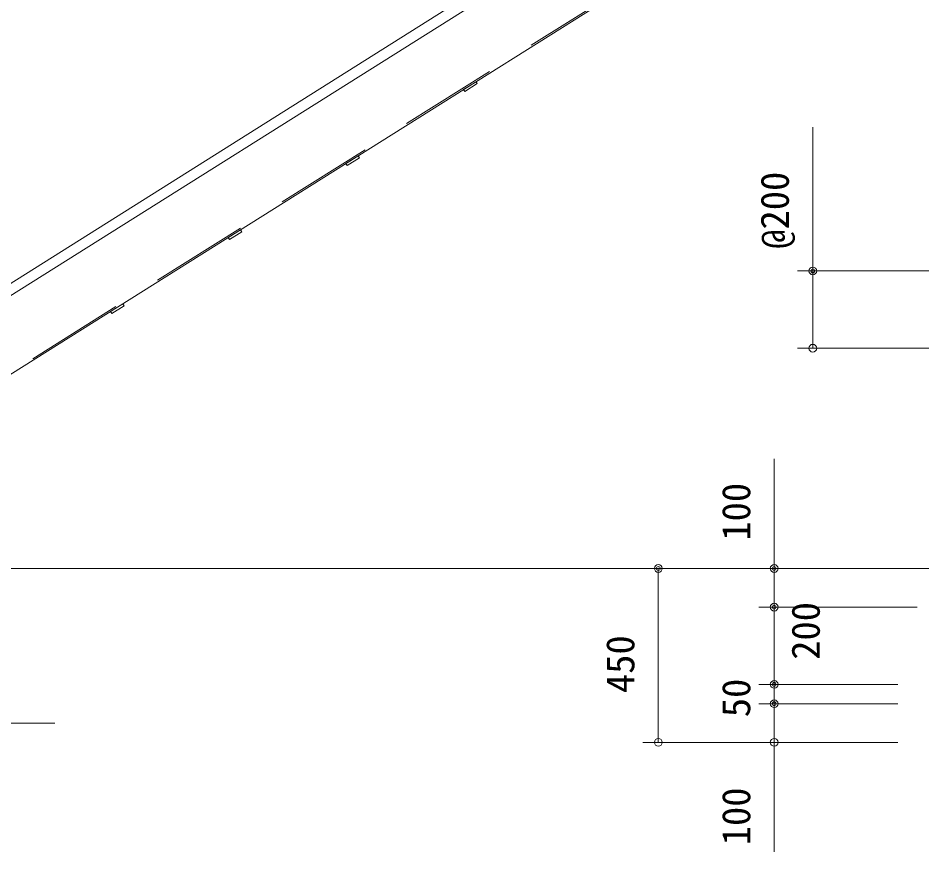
# Model space of a CAD drawing. Units: millimetres at full size, sheet at 1:20; details may follow other scales. Extents: x 10 to 16810, y -17 to 11897.
# Drawn here: x 3461 to 5801, y 2863 to 5021 of the extents above; entities that cross this region are included whole.
import ezdxf
from ezdxf.enums import TextEntityAlignment as Align

# ---------------------------------------------------------------- set-up
doc = ezdxf.new("R2010")
doc.units = ezdxf.units.MM
doc.header["$LTSCALE"] = 20
doc.header["$PDMODE"] = 32
doc.header["$PDSIZE"] = 10
doc.linetypes.add('USER2', pattern=[19.05, 12.7, -6.35])
doc.layers.add('LY_5', color=2, linetype='Continuous', lineweight=18)
doc.layers.add('LY_6', color=7, linetype='Continuous', lineweight=0)
doc.styles.add('ＭＳ ゴシック', font='')
doc.styles.get('ＭＳ ゴシック').set_extended_font_data('MS Gothic')

# ---------------------------------------------------------------- blocks, each defined once
blk = doc.blocks.new('-011-_DOTBLANK')
at = {"color": 7, "linetype": 'Continuous', "lineweight": 0}
blk.add_line((-0.5, 0), (-1, 0), dxfattribs=at)
blk.add_circle((0, 0), 0.5, dxfattribs=at)

msp = doc.modelspace()

# ---------------------------------------------------------------- linework, layer by layer
at = {"layer": 'LY_5', "color": 7, "lineweight": 0}
for p, q in [((3071.78, 4103.04), (5603.37, 5694.19)), ((3086.26, 4080.01), (5621.43, 5673.41)), ((3178.21, 3933.71), (5711.31, 5525.8)), ((4646.31, 4856.44), (4614.14, 4836.22)), ((4617.33, 4831.14), (4649.51, 4851.36)), ((4649.51, 4851.36), (4646.31, 4856.44)), ((4614.14, 4836.22), (4617.33, 4831.14)), ((4341.52, 4664.87), (4309.34, 4644.65)), ((4312.54, 4639.57), (4344.71, 4659.79)), ((4344.71, 4659.79), (4341.52, 4664.87)), ((4309.34, 4644.65), (4312.54, 4639.57)), ((4036.72, 4473.3), (4004.55, 4453.08)), ((4039.91, 4468.22), (4036.72, 4473.3)), ((4004.55, 4453.08), (4007.74, 4448)), ((4007.74, 4448), (4039.91, 4468.22)), ((3731.92, 4281.73), (3699.75, 4261.51)), ((3699.75, 4261.51), (3702.94, 4256.43)), ((3702.94, 4256.43), (3735.12, 4276.65)), ((3735.12, 4276.65), (3731.92, 4281.73)), ((5936.11, 3596.7), (2525.3, 3596.7))]:
    msp.add_line(p, q, dxfattribs=at)
at = {"layer": 'LY_5', "color": 7, "linetype": 'USER2', "lineweight": 0}
msp.add_line((3176.19, 3936.93), (5758.35, 5559.86), dxfattribs=at)
at = {"layer": 'LY_6'}
for p, q in [((5518.31, 4366.71), (5518.31, 4738.71)), ((5884.11, 4366.71), (5478.31, 4366.71)), ((5518.31, 4166.71), (5518.31, 4366.71)), ((5884.11, 4166.71), (5478.31, 4166.71)), ((5418.31, 3596.7), (5418.31, 3880.13)), ((5418.31, 3596.7), (5418.31, 3716.7)), ((5738.31, 3596.7), (5078.31, 3596.7)), ((5118.31, 3146.7), (5118.31, 3596.7)), ((5738.31, 3596.7), (5378.31, 3596.7)), ((5418.31, 3496.7), (5418.31, 3596.7)), ((5418.31, 3496.7), (5418.31, 3572.1)), ((5788.31, 3496.7), (5378.31, 3496.7)), ((5788.31, 3496.7), (5378.31, 3496.7)), ((5418.31, 3496.7), (5418.31, 3376.7)), ((5418.31, 3296.7), (5418.31, 3496.7)), ((5418.31, 3296.7), (5418.31, 3416.7)), ((5418.31, 3246.7), (5418.31, 3366.7)), ((5418.31, 3296.7), (5418.31, 3347.9)), ((5738.31, 3296.7), (5378.31, 3296.7)), ((5738.31, 3296.7), (5378.31, 3296.7)), ((5418.31, 3246.7), (5418.31, 3296.7)), ((5738.31, 3246.7), (5378.31, 3246.7)), ((5738.31, 3246.7), (5378.31, 3246.7)), ((5418.31, 3246.7), (5418.31, 3126.7)), ((5418.31, 3146.7), (5418.31, 3246.7)), ((3066.87, 3196.7), (3555.65, 3196.7)), ((5738.31, 3146.7), (5078.31, 3146.7)), ((5738.31, 3146.7), (5378.31, 3146.7)), ((5418.31, 2863.28), (5418.31, 3146.7)), ((5418.31, 3146.7), (5418.31, 3026.7))]:
    msp.add_line(p, q, dxfattribs=at)
for p in [(5518.31, 4366.71), (5118.31, 3596.7), (5418.31, 3596.7), (5418.31, 3496.7), (5418.31, 3296.7), (5418.31, 3246.7)]:
    msp.add_point(p, dxfattribs=at)

# ---------------------------------------------------------------- block references
at = {"layer": 'LY_6', "xscale": 20, "yscale": 20}
for p, rotation in [((5518.31, 4366.71), 90), ((5518.31, 4166.71), 270), ((5118.31, 3596.7), 90), ((5418.31, 3596.7), 270), ((5418.31, 3496.7), 90), ((5418.31, 3496.7), 90), ((5418.31, 3296.7), 270), ((5418.31, 3296.7), 270), ((5418.31, 3246.7), 270), ((5418.31, 3246.7), 90), ((5118.31, 3146.7), 270), ((5418.31, 3146.7), 90)]:
    msp.add_blockref('-011-_DOTBLANK', p, dxfattribs=dict(at, rotation=rotation))

# ---------------------------------------------------------------- texts
at = {"layer": 'LY_6', "style": 'ＭＳ ゴシック'}
for s, p in [('@200', (5478.31, 4424.02)), ('100', (5378.31, 3668.75)), ('200', (5558.31, 3360.33)), ('450', (5078.31, 3274.23)), ('50', (5378.31, 3211.81)), ('100', (5378.31, 2880.46))]:
    msp.add_text(s, height=73.31, rotation=90, dxfattribs=at).set_placement(p, align=Align.BOTTOM_LEFT)

doc.saveas('drawing.dxf')
